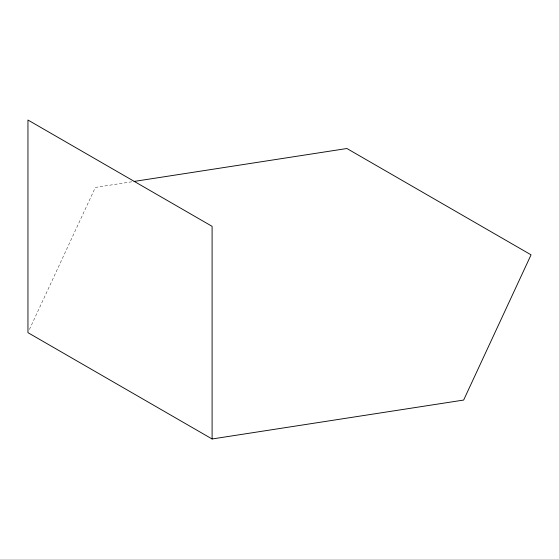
<?xml version="1.0" encoding="UTF-8"?>
<svg xmlns="http://www.w3.org/2000/svg" width="559" height="559" viewBox="0 0 559 559"><rect width="100%" height="100%" fill="white"/><g stroke="black" fill="none" stroke-linecap="round" stroke-linejoin="round"><path stroke-width="0.42" stroke-dasharray="2.79 2.1" d="M29.417 329.503L95.351 187.426L132.399 181.696"/><path stroke-width="0.84" d="M134.118 181.43L346.901 148.512L531.05 254.834L463.649 400.062L212.099 438.976L27.95 332.661L27.95 120.024L212.099 226.339L212.099 438.976"/></g></svg>
